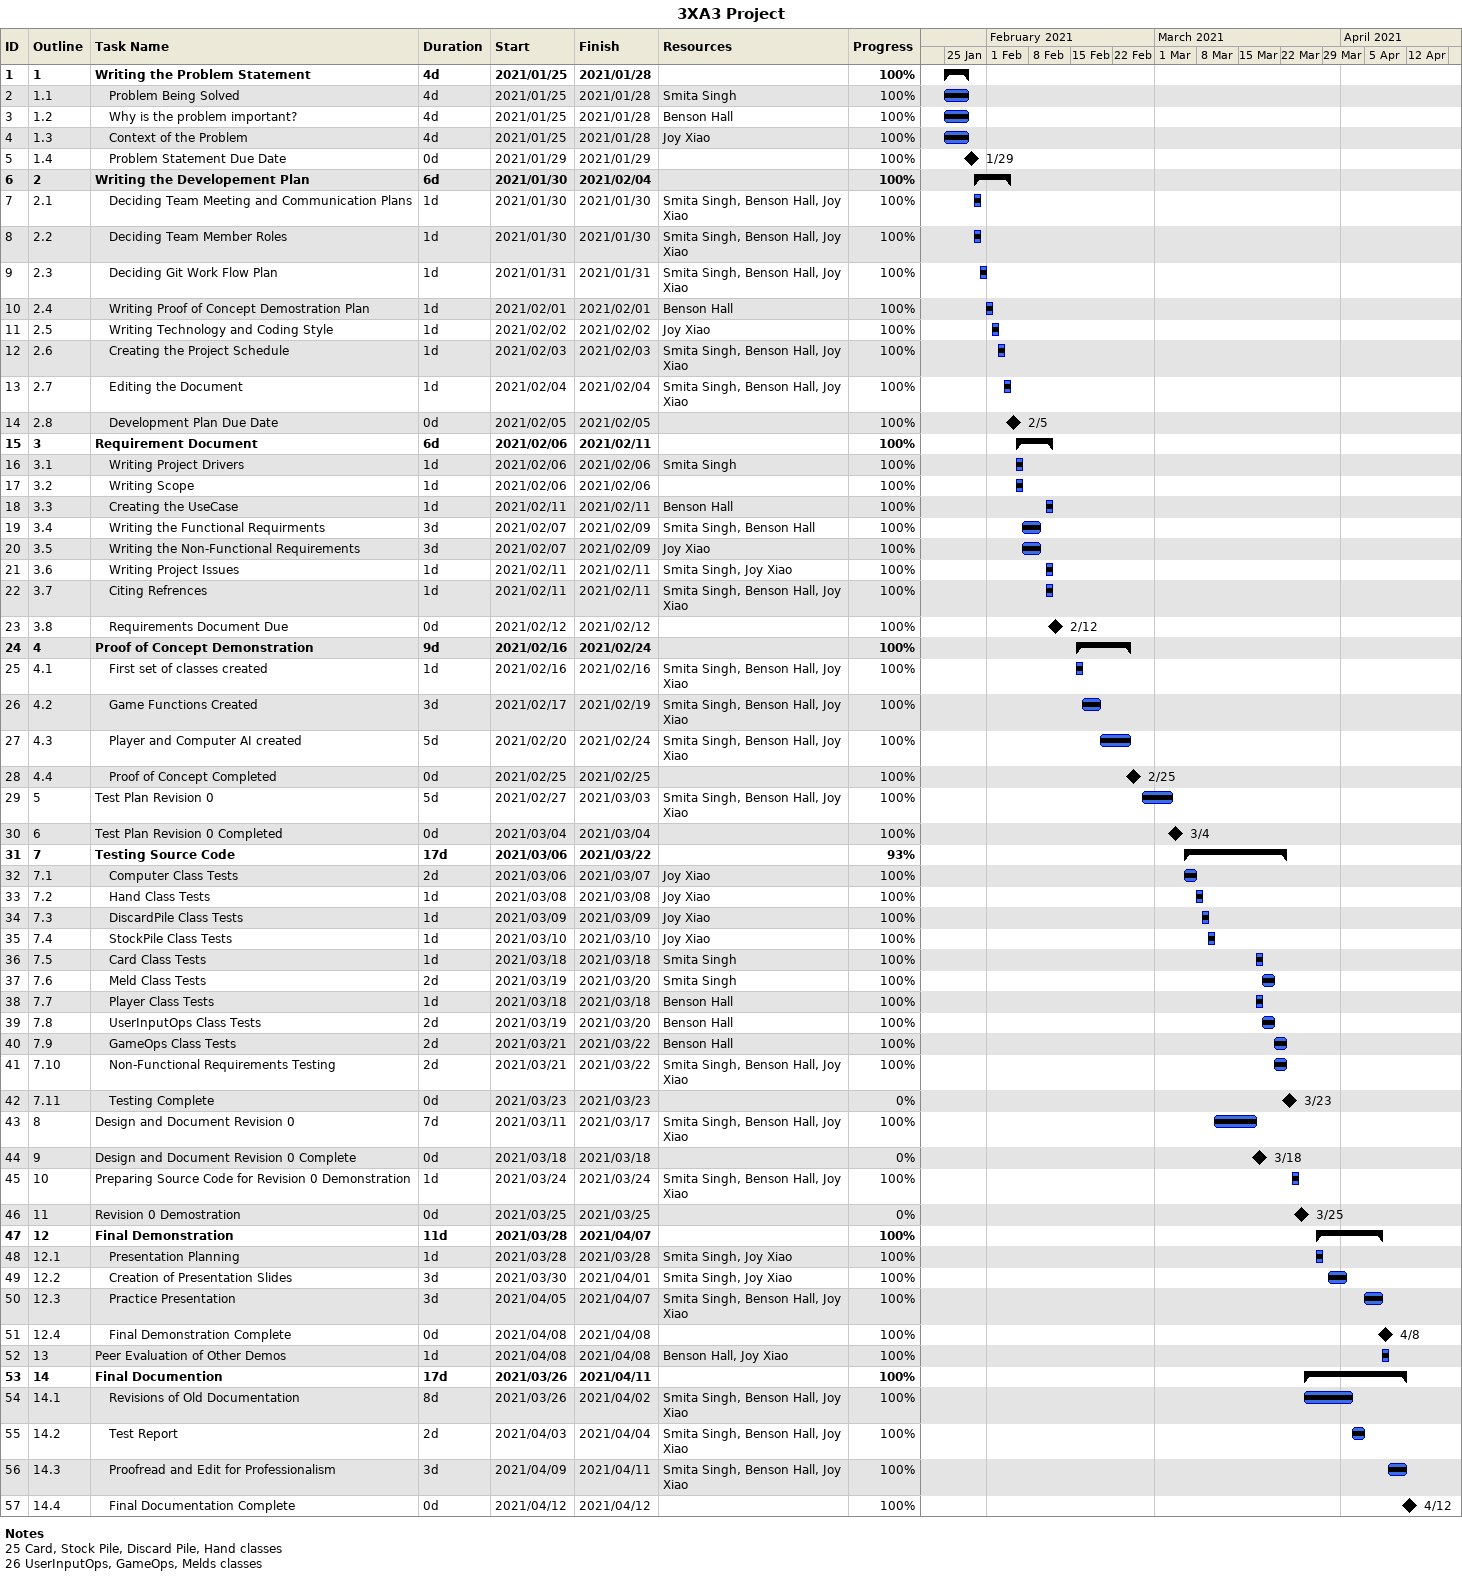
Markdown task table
3XA3 Project

| ID | WBS | Task | Duration | Start | Finish | Resources | % complete |
|---|---|---|---|---|---|---|---|
| 1 | 1 | **Writing the Problem Statement** | 4d | 2021-01-25 | 2021-01-28 |  | 100 |
| 2 | 1.1 | Problem Being Solved | 4d | 2021-01-25 | 2021-01-28 | Smita Singh | 100 |
| 3 | 1.2 | Why is the problem important? | 4d | 2021-01-25 | 2021-01-28 | Benson Hall | 100 |
| 4 | 1.3 | Context of the Problem | 4d | 2021-01-25 | 2021-01-28 | Joy Xiao | 100 |
| 5 | 1.4 | Problem Statement Due Date | 0d | 2021-01-29 | 2021-01-29 |  | 100 |
| 6 | 2 | **Writing the Developement Plan** | 6d | 2021-01-30 | 2021-02-04 |  | 100 |
| 7 | 2.1 | Deciding Team Meeting and Communication Plans | 1d | 2021-01-30 | 2021-01-30 | Smita Singh, Benson Hall, Joy Xiao | 100 |
| 8 | 2.2 | Deciding Team Member Roles | 1d | 2021-01-30 | 2021-01-30 | Smita Singh, Benson Hall, Joy Xiao | 100 |
| 9 | 2.3 | Deciding Git Work Flow Plan | 1d | 2021-01-31 | 2021-01-31 | Smita Singh, Benson Hall, Joy Xiao | 100 |
| 10 | 2.4 | Writing Proof of Concept Demostration Plan | 1d | 2021-02-01 | 2021-02-01 | Benson Hall | 100 |
| 11 | 2.5 | Writing Technology and Coding Style | 1d | 2021-02-02 | 2021-02-02 | Joy Xiao | 100 |
| 12 | 2.6 | Creating the Project Schedule | 1d | 2021-02-03 | 2021-02-03 | Smita Singh, Benson Hall, Joy Xiao | 100 |
| 13 | 2.7 | Editing the Document | 1d | 2021-02-04 | 2021-02-04 | Smita Singh, Benson Hall, Joy Xiao | 100 |
| 14 | 2.8 | Development Plan Due Date | 0d | 2021-02-05 | 2021-02-05 |  | 100 |
| 15 | 3 | **Requirement Document** | 6d | 2021-02-06 | 2021-02-11 |  | 100 |
| 16 | 3.1 | Writing Project Drivers | 1d | 2021-02-06 | 2021-02-06 | Smita Singh | 100 |
| 17 | 3.2 | Writing Scope | 1d | 2021-02-06 | 2021-02-06 |  | 100 |
| 18 | 3.3 | Creating the UseCase | 1d | 2021-02-11 | 2021-02-11 | Benson Hall | 100 |
| 19 | 3.4 | Writing the Functional Requirments | 3d | 2021-02-07 | 2021-02-09 | Smita Singh, Benson Hall | 100 |
| 20 | 3.5 | Writing the Non-Functional Requirements | 3d | 2021-02-07 | 2021-02-09 | Joy Xiao | 100 |
| 21 | 3.6 | Writing Project Issues | 1d | 2021-02-11 | 2021-02-11 | Smita Singh, Joy Xiao | 100 |
| 22 | 3.7 | Citing Refrences | 1d | 2021-02-11 | 2021-02-11 | Smita Singh, Benson Hall, Joy Xiao | 100 |
| 23 | 3.8 | Requirements Document Due | 0d | 2021-02-12 | 2021-02-12 |  | 100 |
| 24 | 4 | **Proof of Concept Demonstration** | 9d | 2021-02-16 | 2021-02-24 |  | 100 |
| 25 | 4.1 | First set of classes created | 1d | 2021-02-16 | 2021-02-16 | Smita Singh, Benson Hall, Joy Xiao | 100 |
| 26 | 4.2 | Game Functions Created | 3d | 2021-02-17 | 2021-02-19 | Smita Singh, Benson Hall, Joy Xiao | 100 |
| 27 | 4.3 | Player and Computer AI created | 5d | 2021-02-20 | 2021-02-24 | Smita Singh, Benson Hall, Joy Xiao | 100 |
| 28 | 4.4 | Proof of Concept Completed | 0d | 2021-02-25 | 2021-02-25 |  | 100 |
| 29 | 5 | Test Plan Revision 0 | 5d | 2021-02-27 | 2021-03-03 | Smita Singh, Benson Hall, Joy Xiao | 100 |
| 30 | 6 | Test Plan Revision 0 Completed | 0d | 2021-03-04 | 2021-03-04 |  | 100 |
| 31 | 7 | **Testing Source Code** | 17d | 2021-03-06 | 2021-03-22 |  | 93 |
| 32 | 7.1 | Computer Class Tests | 2d | 2021-03-06 | 2021-03-07 | Joy Xiao | 100 |
| 33 | 7.2 | Hand Class Tests | 1d | 2021-03-08 | 2021-03-08 | Joy Xiao | 100 |
| 34 | 7.3 | DiscardPile Class Tests | 1d | 2021-03-09 | 2021-03-09 | Joy Xiao | 100 |
| 35 | 7.4 | StockPile Class Tests | 1d | 2021-03-10 | 2021-03-10 | Joy Xiao | 100 |
| 36 | 7.5 | Card Class Tests | 1d | 2021-03-18 | 2021-03-18 | Smita Singh | 100 |
| 37 | 7.6 | Meld Class Tests | 2d | 2021-03-19 | 2021-03-20 | Smita Singh | 100 |
| 38 | 7.7 | Player Class Tests | 1d | 2021-03-18 | 2021-03-18 | Benson Hall | 100 |
| 39 | 7.8 | UserInputOps Class Tests | 2d | 2021-03-19 | 2021-03-20 | Benson Hall | 100 |
| 40 | 7.9 | GameOps Class Tests | 2d | 2021-03-21 | 2021-03-22 | Benson Hall | 100 |
| 41 | 7.10 | Non-Functional Requirements Testing | 2d | 2021-03-21 | 2021-03-22 | Smita Singh, Benson Hall, Joy Xiao | 100 |
| 42 | 7.11 | Testing Complete | 0d | 2021-03-23 | 2021-03-23 |  | 0 |
| 43 | 8 | Design and Document Revision 0 | 7d | 2021-03-11 | 2021-03-17 | Smita Singh, Benson Hall, Joy Xiao | 100 |
| 44 | 9 | Design and Document Revision 0 Complete | 0d | 2021-03-18 | 2021-03-18 |  | 0 |
| 45 | 10 | Preparing Source Code for Revision 0 Demonstration | 1d | 2021-03-24 | 2021-03-24 | Smita Singh, Benson Hall, Joy Xiao | 100 |
| 46 | 11 | Revision 0 Demostration | 0d | 2021-03-25 | 2021-03-25 |  | 0 |
| 47 | 12 | **Final Demonstration** | 11d | 2021-03-28 | 2021-04-07 |  | 100 |
| 48 | 12.1 | Presentation Planning | 1d | 2021-03-28 | 2021-03-28 | Smita Singh, Joy Xiao | 100 |
| 49 | 12.2 | Creation of Presentation Slides | 3d | 2021-03-30 | 2021-04-01 | Smita Singh, Joy Xiao | 100 |
| 50 | 12.3 | Practice Presentation | 3d | 2021-04-05 | 2021-04-07 | Smita Singh, Benson Hall, Joy Xiao | 100 |
| 51 | 12.4 | Final Demonstration Complete | 0d | 2021-04-08 | 2021-04-08 |  | 100 |
| 52 | 13 | Peer Evaluation of Other Demos | 1d | 2021-04-08 | 2021-04-08 | Benson Hall, Joy Xiao | 100 |
| 53 | 14 | **Final Documention** | 17d | 2021-03-26 | 2021-04-11 |  | 100 |
| 54 | 14.1 | Revisions of Old Documentation | 8d | 2021-03-26 | 2021-04-02 | Smita Singh, Benson Hall, Joy Xiao | 100 |
| 55 | 14.2 | Test Report | 2d | 2021-04-03 | 2021-04-04 | Smita Singh, Benson Hall, Joy Xiao | 100 |
| 56 | 14.3 | Proofread and Edit for Professionalism | 3d | 2021-04-09 | 2021-04-11 | Smita Singh, Benson Hall, Joy Xiao | 100 |
| 57 | 14.4 | Final Documentation Complete | 0d | 2021-04-12 | 2021-04-12 |  | 100 |

Notes
- 25: Card, Stock Pile, Discard Pile, Hand classes
- 26: UserInputOps, GameOps, Melds classes
